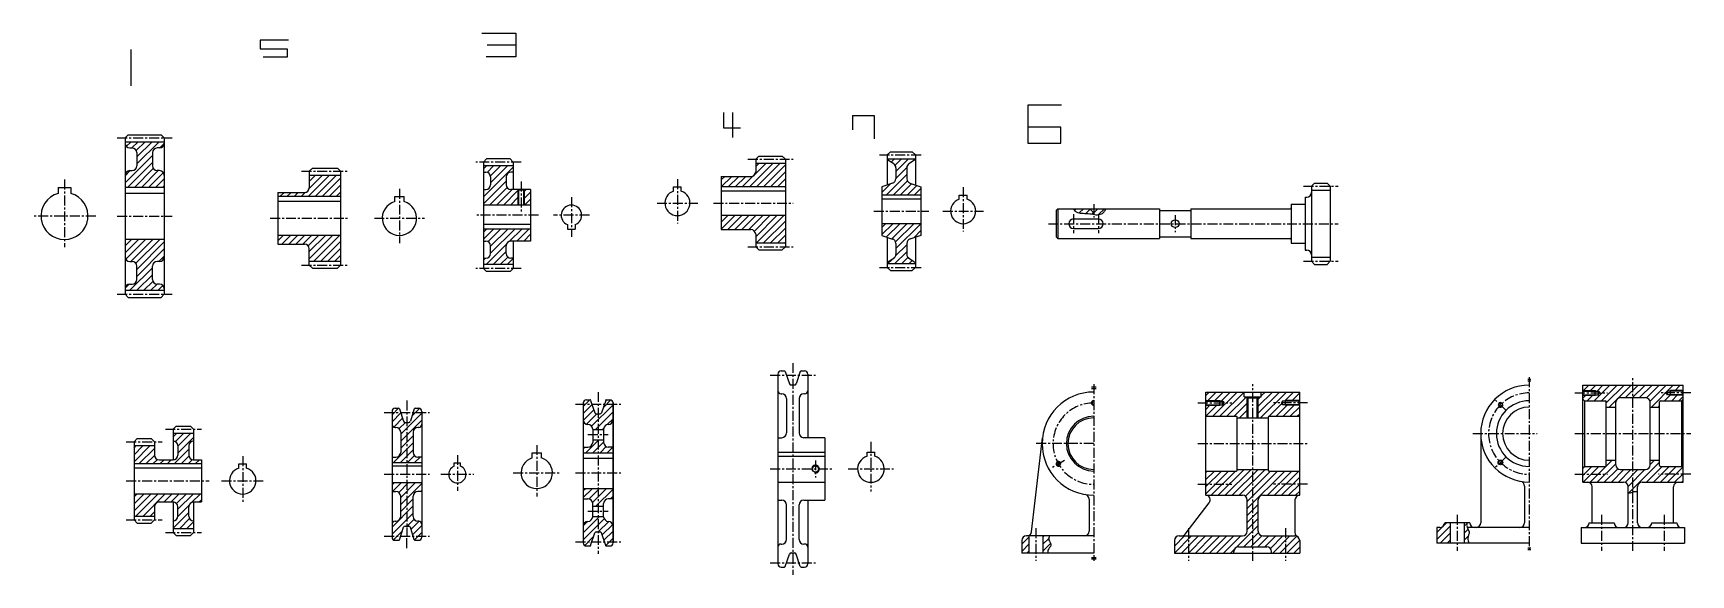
# Model space of a CAD drawing. Header units: millimetres. Extents: x 3 to 1062, y 143 to 490.
import ezdxf

# ---------------------------------------------------------------- set-up
doc = ezdxf.new("R2010")
doc.units = ezdxf.units.MM
doc.header["$LTSCALE"] = 0.2
doc.linetypes.add('CENTER', pattern=[50.8, 31.75, -6.35, 6.35, -6.35])
for name, color, linetype in [('가는실선', 1, 'Continuous'), ('외형선', 3, 'Continuous'), ('중심선', 1, 'CENTER')]:
    doc.layers.add(name, color=color, linetype=linetype)

msp = doc.modelspace()

# ---------------------------------------------------------------- hatches: boundary and pattern name
at = {"layer": '가는실선'}
h = msp.add_hatch(dxfattribs=at)
h.set_pattern_fill('ANSI31', color=256)
h.paths.add_polyline_path([(86.8, 398.8, 0.414214), (83.8, 401.8), (82.3, 401.8, -0.414214), (79.3, 404.8), (79.3, 413.3, -0.414214), (82.3, 416.3), (83.8, 416.3, 0.414214), (86.8, 419.3), (86.8, 420.3), (61.8, 420.3), (61.8, 419.3, 0.414214), (64.8, 416.3), (66.3, 416.3, -0.414214), (69.3, 413.3), (69.3, 404.8, -0.414214), (66.3, 401.8), (64.8, 401.8, 0.414214), (61.8, 398.8), (61.8, 391.1), (86.8, 391.1)])
h.paths.add_polyline_path([(86.8, 357.8), (61.8, 357.8), (61.8, 346.8, 0.414214), (64.8, 343.8), (66.3, 343.8, -0.414214), (69.3, 340.8), (69.3, 332.3, -0.414214), (66.3, 329.3), (64.8, 329.3, 0.414214), (61.8, 326.3), (61.8, 325.3), (86.8, 325.3), (86.8, 326.3, 0.414214), (83.8, 329.3), (82.3, 329.3, -0.414214), (79.3, 332.3), (79.3, 340.8, -0.414214), (82.3, 343.8), (83.8, 343.8, 0.414214), (86.8, 346.8)])
h = msp.add_hatch(dxfattribs=at)
h.set_pattern_fill('ANSI31', color=256)
h.paths.add_polyline_path([(312.7, 379.8), (312.7, 389.8), (308.2, 389.8, -0.414214), (305.2, 392.8), (305.2, 397.8, -0.414214), (308.2, 400.8), (309.7, 400.8), (309.7, 404.8), (290.7, 404.8), (290.7, 400.8), (292.2, 400.8, -0.414214), (295.2, 397.8), (295.2, 392.8, -0.414214), (292.2, 389.8), (290.7, 389.8), (290.7, 379.8)])
h.paths.add_polyline_path([(316.7, 379.8), (320.7, 379.8), (320.7, 389.8), (316.7, 389.8)])
h.paths.add_polyline_path([(320.7, 356.8), (320.7, 364.5), (290.7, 364.5), (290.7, 356.8), (292.2, 356.8, -0.414214), (295.2, 353.8), (295.2, 348.8, -0.414214), (292.2, 345.8), (290.7, 345.8), (290.7, 341.8), (309.7, 341.8), (309.7, 345.8), (308.2, 345.8, -0.414214), (305.2, 348.8), (305.2, 353.8, -0.414214), (308.2, 356.8)])
h = msp.add_hatch(dxfattribs=at)
h.set_pattern_fill('ANSI31', color=256)
h.set_pattern_definition([(45, (33.1414, 0), (-2.245064, 2.245064), [])])
h.paths.add_polyline_path([(483.5, 406.6), (464.5, 406.6), (464.5, 401.1, -0.414214), (461.5, 398.1), (442.5, 398.1), (442.5, 391.4), (483.5, 391.4)])
h.paths.add_polyline_path([(483.5, 373.1), (442.5, 373.1), (442.5, 364.1), (461.5, 364.1, -0.414214), (464.5, 361.1), (464.5, 355.6), (483.5, 355.6)])
h = msp.add_hatch(dxfattribs=at)
h.set_pattern_fill('ANSI31', color=256)
h.paths.add_polyline_path([(570, 367.9), (545, 367.9), (545, 360.4), (551.9, 358.1, -0.322823), (554, 355.3), (554, 348.2, -0.250692), (552.7, 345.7), (548.9, 343.2, 0.241408), (548.5, 342.4), (566.5, 342.4, 0.241408), (566, 343.2), (562.3, 345.7, -0.250692), (561, 348.2), (561, 355.3, -0.322823), (563, 358.1), (570, 360.4)])
h.paths.add_polyline_path([(570, 391.4), (563, 393.7, -0.322823), (561, 396.6), (561, 403.7, -0.250692), (562.3, 406.1), (566, 408.6, 0.241408), (566.5, 409.4), (548.5, 409.4, 0.241408), (548.9, 408.6), (552.7, 406.1, -0.250692), (554, 403.7), (554, 396.6, -0.322823), (551.9, 393.7), (545, 391.4), (545, 386.2), (570, 386.2)])
h = msp.add_hatch(dxfattribs=at)
h.set_pattern_fill('ANSI31', color=256)
h.paths.add_polyline_path([(199.4, 398.9), (179.4, 398.9), (179.4, 390.9, -0.414214), (176.4, 387.9), (159.4, 387.9), (159.4, 385.2), (199.4, 385.2)])
h.paths.add_polyline_path([(199.4, 360.4), (159.4, 360.4), (159.4, 354.9), (176.4, 354.9, -0.414214), (179.4, 351.9), (179.4, 343.9), (199.4, 343.9)])
h = msp.add_hatch(dxfattribs=at)
h.set_pattern_fill('ANSI31', color=256)
edge = h.paths.add_edge_path()
edge.add_line((677.9, 377.4), (667.3, 377.4))
edge.add_spline(control_points=[(667.3, 377.4), (667.8, 376.7), (670.2, 374.1), (675.4, 374.9), (679.2, 374), (680.4, 373.8)], knot_values=[2.153387, 2.153387, 2.153387, 2.153387, 4.889938, 12.63222, 16.120252, 16.120252, 16.120252, 16.120252], degree=3, periodic=0)
edge.add_line((680.4, 373.8), (680.4, 374.9))
edge.add_line((680.4, 374.9), (677.9, 377.4))
edge = h.paths.add_edge_path()
edge.add_spline(control_points=[(683.4, 373.7), (683.8, 373.7), (685.1, 374), (687.1, 375.1), (687.8, 376.7), (688, 377.4)], knot_values=[19.174398, 19.174398, 19.174398, 19.174398, 20.455579, 23.238991, 25.576797, 25.576797, 25.576797, 25.576797], degree=3, periodic=0)
edge.add_line((688, 377.4), (682.9, 377.4))
edge.add_line((682.9, 377.4), (680.4, 374.9))
edge.add_line((680.4, 374.9), (680.4, 373.8))
edge.add_spline(control_points=[(680.4, 373.8), (681.4, 373.7), (682.4, 373.6), (683.4, 373.7)], knot_values=[16.120252, 16.120252, 16.120252, 16.120252, 19.174398, 19.174398, 19.174398, 19.174398], degree=3, periodic=0)
h = msp.add_hatch(dxfattribs=at)
h.set_pattern_fill('ANSI31', color=256)
h.paths.add_polyline_path([(1024.7, 264.7), (992.7, 264.7), (992.7, 261.2), (1000.7, 261.2), (1001.2, 260.9), (1002.7, 260.9), (1003.4, 259.7), (1002.7, 258.5), (1001.2, 258.5), (1000.7, 258.2), (992.7, 258.2), (992.7, 255.7), (993.7, 254.7), (1007.1, 254.7, -0.414214), (1007.7, 254.1), (1007.7, 250.7), (1013.7, 250.7), (1013.7, 253.7, -0.414214), (1016.7, 256.7), (1024.7, 256.7)])
h.paths.add_polyline_path([(1056.7, 264.7), (1024.7, 264.7), (1024.7, 256.7), (1032.7, 256.7, -0.414214), (1035.7, 253.7), (1035.7, 250.7), (1041.7, 250.7), (1041.7, 254.1, -0.414214), (1042.3, 254.7), (1055.7, 254.7), (1056.7, 255.7), (1056.7, 258.2), (1048.7, 258.2), (1048.2, 258.5), (1046.7, 258.5), (1046, 259.7), (1046.7, 260.9), (1048.2, 260.9), (1048.7, 261.2), (1056.7, 261.2)])
edge = h.paths.add_edge_path()
edge.add_line((1024.7, 210.7), (1016.7, 210.7))
edge.add_arc((1016.7, 213.7), 3, 180, 270, ccw=False)
edge.add_line((1013.7, 213.7), (1013.7, 216.7))
edge.add_line((1013.7, 216.7), (1007.7, 216.7))
edge.add_line((1007.7, 216.7), (1007.7, 213.3))
edge.add_arc((1007.1, 213.3), 0.6, -90, 0, ccw=False)
edge.add_line((1007.1, 212.7), (993.7, 212.7))
edge.add_line((993.7, 212.7), (992.7, 211.7))
edge.add_line((992.7, 211.7), (992.7, 202.7))
edge.add_line((992.7, 202.7), (1018.7, 202.7))
edge.add_arc((1018.7, 199.7), 3, 0, 90, ccw=False)
edge.add_line((1021.7, 199.7), (1021.7, 195.9))
edge.add_spline(control_points=[(1021.7, 195.9), (1022.2, 195.8), (1023.2, 195.7), (1024.2, 196.2), (1024.7, 196.4)], knot_values=[3.177514, 3.177514, 3.177514, 3.177514, 4.728323, 6.327161, 6.327161, 6.327161, 6.327161], degree=3, periodic=0)
edge.add_line((1024.7, 196.4), (1024.7, 210.7))
edge = h.paths.add_edge_path()
edge.add_line((1056.7, 211.7), (1055.7, 212.7))
edge.add_line((1055.7, 212.7), (1042.3, 212.7))
edge.add_arc((1042.3, 213.3), 0.6, 180, 270, ccw=False)
edge.add_line((1041.7, 213.3), (1041.7, 216.7))
edge.add_line((1041.7, 216.7), (1035.7, 216.7))
edge.add_line((1035.7, 216.7), (1035.7, 213.7))
edge.add_arc((1032.7, 213.7), 3, -90, 0, ccw=False)
edge.add_line((1032.7, 210.7), (1024.7, 210.7))
edge.add_line((1024.7, 210.7), (1024.7, 196.4))
edge.add_spline(control_points=[(1024.7, 196.4), (1025.1, 196.6), (1026.1, 196.9), (1027.1, 196.8), (1027.7, 196.6)], knot_values=[6.327161, 6.327161, 6.327161, 6.327161, 7.749952, 9.450489, 9.450489, 9.450489, 9.450489], degree=3, periodic=0)
edge.add_line((1027.7, 196.6), (1027.7, 199.7))
edge.add_arc((1030.7, 199.7), 3, 90, 180, ccw=False)
edge.add_line((1030.7, 202.7), (1056.7, 202.7))
edge.add_line((1056.7, 202.7), (1056.7, 211.7))
h.paths.add_polyline_path([(1000.7, 261.2), (992.7, 261.2), (993, 260.9), (1000.7, 260.9)], flags=17)
h.paths.add_polyline_path([(1000.7, 261.2), (1000.7, 260.9), (1001.2, 260.9)], flags=17)
h.paths.add_polyline_path([(1000.7, 258.5), (993, 258.5), (992.7, 258.2), (1000.7, 258.2)], flags=17)
h.paths.add_polyline_path([(1001.2, 258.5), (1000.7, 258.5), (1000.7, 258.2)], flags=17)
h.paths.add_polyline_path([(1048.7, 261.2), (1048.2, 260.9), (1048.7, 260.9)], flags=17)
h.paths.add_polyline_path([(1056.7, 261.2), (1048.7, 261.2), (1048.7, 260.9), (1056.4, 260.9)], flags=17)
h.paths.add_polyline_path([(1056.4, 258.5), (1048.7, 258.5), (1048.7, 258.2), (1056.7, 258.2)], flags=17)
h.paths.add_polyline_path([(1048.7, 258.5), (1048.2, 258.5), (1048.7, 258.2)], flags=17)
h = msp.add_hatch(dxfattribs=at)
h.set_pattern_fill('ANSI31', color=256)
h.paths.add_polyline_path([(363.9, 246.3), (362.7, 246.3, -0.32492), (361.7, 246.9), (359.9, 252.6), (354.4, 252.6), (354.4, 242.6, 0.414214), (357.4, 239.6, -0.414214), (360.4, 236.6), (360.4, 236.4), (363.9, 236.4)])
h.paths.add_polyline_path([(373.4, 242.6), (373.4, 252.6), (367.9, 252.6), (366.1, 246.9, -0.32492), (365.1, 246.3), (363.9, 246.3), (363.9, 236.4), (367.4, 236.4), (367.4, 236.6, -0.414214), (370.4, 239.6, 0.414214)])
h.paths.add_polyline_path([(359.1, 254.9, 0.32492), (358.7, 255.3), (356.4, 255.3, 0.414214), (354.4, 253.3), (354.4, 252.6), (359.9, 252.6)])
h.paths.add_polyline_path([(371.4, 255.3), (369.1, 255.3, 0.32492), (368.7, 254.9), (367.9, 252.6), (373.4, 252.6), (373.4, 253.3, 0.414214)])
h.paths.add_polyline_path([(373.4, 225.1), (370.4, 225.1, -0.414214), (367.4, 228.1), (367.4, 229.7), (363.9, 229.7), (363.9, 221.4), (373.4, 221.4)])
h.paths.add_polyline_path([(363.9, 229.7), (360.4, 229.7), (360.4, 228.1, -0.414214), (357.4, 225.1), (354.4, 225.1), (354.4, 221.4), (363.9, 221.4)])
h.paths.add_polyline_path([(363.9, 198.6), (354.4, 198.6), (354.4, 192.1), (357.4, 192.1, -0.414214), (360.4, 189.1), (360.4, 187.4), (363.9, 187.4)])
h.paths.add_polyline_path([(373.4, 198.6), (363.9, 198.6), (363.9, 187.4), (367.4, 187.4), (367.4, 189.1, -0.414214), (370.4, 192.1), (373.4, 192.1)])
h.paths.add_polyline_path([(373.4, 174.6, 0.414214), (370.4, 177.6, -0.414214), (367.4, 180.6), (367.4, 180.7), (363.9, 180.7), (363.9, 170.9), (365.1, 170.9, -0.32492), (366.1, 170.2), (367.9, 164.6), (373.4, 164.6)])
h.paths.add_polyline_path([(363.9, 180.7), (360.4, 180.7), (360.4, 180.6, -0.414214), (357.4, 177.6, 0.414214), (354.4, 174.6), (354.4, 164.6), (359.9, 164.6), (361.7, 170.2, -0.32492), (362.7, 170.9), (363.9, 170.9)])
h.paths.add_polyline_path([(359.9, 164.6), (354.4, 164.6), (354.4, 163.9, 0.414214), (356.4, 161.9), (358.7, 161.9, 0.32492), (359.1, 162.2)])
h.paths.add_polyline_path([(373.4, 163.9), (373.4, 164.6), (367.9, 164.6), (368.7, 162.2, 0.32492), (369.1, 161.9), (371.4, 161.9, 0.414214)])
h = msp.add_hatch(dxfattribs=at)
h.set_pattern_fill('ANSI31', color=256)
h.set_pattern_definition([(45, (112.0687, 0), (-2.245064, 2.245064), [])])
h.paths.add_polyline_path([(778.4, 257.3), (776.4, 257.3), (776.4, 260.3), (751.9, 260.3), (751.9, 254.8), (760.9, 254.8), (761.4, 254.5), (762.9, 254.5), (763.6, 253.3), (762.9, 252.1), (761.4, 252.1), (760.9, 251.8), (751.9, 251.8), (751.9, 244.8), (771.6, 244.8, -0.414214), (771.9, 244.5), (771.9, 243.8), (778.4, 243.8)])
h.paths.add_polyline_path([(811.9, 260.3), (787.4, 260.3), (787.4, 257.3), (785.4, 257.3), (785.4, 243.8), (791.9, 243.8), (791.9, 244.5, -0.414214), (792.2, 244.8), (811.9, 244.8), (811.9, 251.8), (802.9, 251.8), (802.4, 252.1), (800.9, 252.1), (800.2, 253.3), (800.9, 254.5), (802.4, 254.5), (802.9, 254.8), (811.9, 254.8)])
h.paths.add_polyline_path([(781.9, 210.8), (771.9, 210.8), (771.9, 210.1, -0.414214), (771.6, 209.8), (751.9, 209.8), (751.9, 194.3), (775.4, 194.3, -0.414214), (778.4, 191.3), (778.4, 171.3, -0.414214), (775.4, 168.3), (740.9, 168.3), (740.9, 157.3), (769.9, 157.3), (769.9, 158.3, -0.414214), (772.9, 161.3), (781.9, 161.3)])
h.paths.add_polyline_path([(811.9, 209.8), (792.2, 209.8, -0.414214), (791.9, 210.1), (791.9, 210.8), (781.9, 210.8), (781.9, 161.3), (790.9, 161.3, -0.414214), (793.9, 158.3), (793.9, 157.3), (802.9, 157.3), (802.9, 168.3), (788.4, 168.3, -0.414214), (785.4, 171.3), (785.4, 191.3, -0.414214), (788.4, 194.3), (811.9, 194.3)])
h.paths.add_polyline_path([(740.9, 168.3), (734.9, 168.3, 0.414214), (731.9, 165.3), (731.9, 157.3), (740.9, 157.3)])
h.paths.add_polyline_path([(811.9, 165.3, 0.414214), (808.9, 168.3), (802.9, 168.3), (802.9, 157.3), (811.9, 157.3)])
h.paths.add_polyline_path([(760.9, 254.8), (751.9, 254.8), (752.2, 254.5), (760.9, 254.5)], flags=17)
h.paths.add_polyline_path([(760.9, 254.8), (760.9, 254.5), (761.4, 254.5)], flags=17)
h.paths.add_polyline_path([(760.9, 252.1), (752.2, 252.1), (751.9, 251.8), (760.9, 251.8)], flags=17)
h.paths.add_polyline_path([(761.4, 252.1), (760.9, 252.1), (760.9, 251.8)], flags=17)
h.paths.add_polyline_path([(802.9, 254.8), (802.4, 254.5), (802.9, 254.5)], flags=17)
h.paths.add_polyline_path([(811.9, 254.8), (802.9, 254.8), (802.9, 254.5), (811.6, 254.5)], flags=17)
h.paths.add_polyline_path([(811.6, 252.1), (802.9, 252.1), (802.9, 251.8), (811.9, 251.8)], flags=17)
h.paths.add_polyline_path([(802.9, 252.1), (802.4, 252.1), (802.9, 251.8)], flags=17)
h = msp.add_hatch(dxfattribs=at)
h.set_pattern_fill('ANSI31', color=256)
h.paths.add_polyline_path([(245.8, 234.7, -0.414214), (248.8, 237.7), (249.3, 237.7, 0.414214), (251.3, 239.7), (251.3, 247.2), (245.8, 247.2), (244, 241.6, -0.32492), (243, 240.9), (240.6, 240.9, -0.32492), (239.6, 241.6), (237.8, 247.2), (232.3, 247.2), (232.3, 239.7, 0.414214), (234.3, 237.7), (234.8, 237.7, -0.414214), (237.8, 234.7), (237.8, 221.7, -0.414214), (234.8, 218.7), (232.3, 218.7), (232.3, 215), (251.3, 215), (251.3, 218.7), (248.8, 218.7, -0.414214), (245.8, 221.7)])
h.paths.add_polyline_path([(237, 249.5, 0.32492), (236.5, 249.9), (234.3, 249.9, 0.414214), (232.3, 247.9), (232.3, 247.2), (237.8, 247.2)])
h.paths.add_polyline_path([(249.3, 249.9), (247, 249.9, 0.32492), (246.5, 249.5), (245.8, 247.2), (251.3, 247.2), (251.3, 247.9, 0.414214)])
h.paths.add_polyline_path([(248.8, 196.7), (251.3, 196.7), (251.3, 202.2), (232.3, 202.2), (232.3, 196.7), (234.8, 196.7, -0.414214), (237.8, 193.7), (237.8, 180.7, -0.414214), (234.8, 177.7), (234.3, 177.7, 0.414214), (232.3, 175.7), (232.3, 168.2), (237.8, 168.2), (239.6, 173.8, -0.32492), (240.6, 174.5), (243, 174.5, -0.32492), (244, 173.8), (245.8, 168.2), (251.3, 168.2), (251.3, 175.7, 0.414214), (249.3, 177.7), (248.8, 177.7, -0.414214), (245.8, 180.7), (245.8, 193.7, -0.414214)])
h.paths.add_polyline_path([(237.8, 168.2), (232.3, 168.2), (232.3, 167.5, 0.414214), (234.3, 165.5), (236.5, 165.5, 0.32492), (237, 165.8)])
h.paths.add_polyline_path([(251.3, 167.5), (251.3, 168.2), (245.8, 168.2), (246.5, 165.8, 0.32492), (247, 165.5), (249.3, 165.5, 0.414214)])
h = msp.add_hatch(dxfattribs=at)
h.set_pattern_fill('ANSI31', color=256)
h.paths.add_polyline_path([(80.5, 220), (80.5, 226), (67.5, 226), (67.5, 214.3), (110.5, 214.3), (110.5, 217), (105.5, 217, -0.414214), (102.5, 220), (102.5, 226, -0.414214), (105.5, 229), (105.5, 234), (92.5, 234), (92.5, 229, -0.414214), (95.5, 226), (95.5, 220, -0.414214), (92.5, 217), (83.5, 217, -0.414214)])
h.paths.add_polyline_path([(83.5, 190), (92.5, 190, -0.414214), (95.5, 187), (95.5, 181, -0.414214), (92.5, 178), (92.5, 173), (105.5, 173), (105.5, 178, -0.414214), (102.5, 181), (102.5, 187, -0.414214), (105.5, 190), (110.5, 190), (110.5, 195), (67.5, 195), (67.5, 181), (80.5, 181), (80.5, 187, -0.414214)])
h = msp.add_hatch(dxfattribs=at)
h.set_pattern_fill('ANSI31', color=256)
h.set_pattern_definition([(45, (24.012, 0), (-2.245064, 2.245064), [])])
h.paths.add_polyline_path([(908, 176.7), (904.5, 176.7, -0.414214), (901.5, 173.7), (899.5, 173.7), (899.5, 163.7), (908, 163.7)])
edge = h.paths.add_edge_path()
edge.add_spline(control_points=[(920, 163.7), (919.5, 164.7), (918.7, 167.1), (921.1, 171), (918.2, 174.2), (918.6, 176), (918.9, 176.7)], knot_values=[2.578703, 2.578703, 2.578703, 2.578703, 5.866052, 10.072709, 14.239075, 16.235838, 16.235838, 16.235838, 16.235838], degree=3, periodic=0)
edge.add_line((918.9, 176.7), (917, 176.7))
edge.add_line((917, 176.7), (917, 163.7))
edge.add_line((917, 163.7), (920, 163.7))
h = msp.add_hatch(dxfattribs=at)
h.set_pattern_fill('ANSI31', color=256)
h.paths.add_polyline_path([(638.9, 168.3), (637.4, 168.3, 0.414214), (634.4, 165.3), (634.4, 157.3), (638.9, 157.3)])
edge = h.paths.add_edge_path()
edge.add_spline(control_points=[(651.2, 157.3), (651, 157.9), (650.8, 159.7), (654.3, 162.3), (651.2, 165.5), (651.7, 167.4), (652.2, 168.3)], knot_values=[3.750091, 3.750091, 3.750091, 3.750091, 5.795443, 9.577134, 13.101944, 16.011158, 16.011158, 16.011158, 16.011158], degree=3, periodic=0)
edge.add_line((652.2, 168.3), (647.9, 168.3))
edge.add_line((647.9, 168.3), (647.9, 157.3))
edge.add_line((647.9, 157.3), (651.2, 157.3))

# ---------------------------------------------------------------- linework, layer by layer
for p, q in [((312.7, 389.8), (312.7, 379.8)), ((316.7, 389.8), (316.7, 379.8)), ((957.5, 268.4), (959.5, 268.4)), ((957.5, 267.4), (959.5, 267.4)), ((678.9, 263.6), (681.9, 263.6)), ((678.9, 262.6), (681.9, 262.6)), ((751.9, 254.8), (760.9, 254.8)), ((760.9, 254.8), (761.4, 254.5)), ((778.4, 243.8), (778.4, 257.3)), ((785.4, 243.8), (785.4, 257.3)), ((802.9, 254.8), (802.4, 254.5)), ((811.9, 254.8), (802.9, 254.8)), ((992.7, 261.2), (1000.7, 261.2)), ((992.7, 258.2), (1000.7, 258.2)), ((1000.7, 261.2), (1001.2, 260.9)), ((1000.7, 258.2), (1001.2, 258.5)), ((1048.7, 261.2), (1048.2, 260.9)), ((1048.7, 258.2), (1048.2, 258.5)), ((1056.7, 261.2), (1048.7, 261.2)), ((1056.7, 258.2), (1048.7, 258.2)), ((751.9, 251.8), (760.9, 251.8)), ((760.9, 251.8), (761.4, 252.1)), ((802.9, 251.8), (802.4, 252.1)), ((811.9, 251.8), (802.9, 251.8)), ((957.5, 160.7), (959.5, 160.7)), ((957.5, 159.7), (959.5, 159.7)), ((678.9, 154.6), (681.9, 154.6)), ((678.9, 153.6), (681.9, 153.6))]:
    msp.add_line(p, q, dxfattribs=at)
msp.add_circle((940.1, 215.3), 1.5, dxfattribs=at)
for centre, radius, start, end in [((680.4, 253.3), 1.5, 90, 270), ((940.1, 252), 1.5, 210, 121.653), ((502.7, 211.1), 2.5, 255, 165), ((657.9, 214.3), 1.5, 15, 286.653)]:
    msp.add_arc(centre, radius, start, end, dxfattribs=at)
for points, knots in [([(667.3, 377.4), (667.8, 376.7), (670.2, 374.1), (677, 375.1), (683, 372.8), (687.1, 375.1), (687.8, 376.7), (688, 377.4)], [2.153387, 2.153387, 2.153387, 2.153387, 4.889938, 12.63222, 20.455579, 23.238991, 25.576797, 25.576797, 25.576797, 25.576797]), ([(1021.7, 195.9), (1022.2, 195.8), (1023.6, 195.7), (1025.6, 197), (1027.1, 196.8), (1027.7, 196.6)], [3.177514, 3.177514, 3.177514, 3.177514, 4.728323, 7.749952, 9.450489, 9.450489, 9.450489, 9.450489]), ([(918.9, 176.7), (918.6, 176), (918.2, 174.2), (921.1, 171), (918.7, 167.1), (919.5, 164.7), (920, 163.7)], [2.578703, 2.578703, 2.578703, 2.578703, 4.575467, 8.741833, 12.94849, 16.235838, 16.235838, 16.235838, 16.235838]), ([(652.2, 168.3), (651.7, 167.4), (651.2, 165.5), (654.3, 162.3), (650.8, 159.7), (651, 157.9), (651.2, 157.3)], [3.750091, 3.750091, 3.750091, 3.750091, 6.659305, 10.184116, 13.965807, 16.011158, 16.011158, 16.011158, 16.011158])]:
    msp.add_open_spline(points, degree=3, knots=knots, dxfattribs=at)
at = {"layer": '외형선'}
for p, q in [((289.7, 489.7), (311.3, 489.7)), ((311.3, 489.7), (311.3, 474.5)), ((65.4, 479.3), (65.4, 456)), ((166.1, 485.3), (148.1, 485.3)), ((148.1, 485.3), (148.1, 479.6)), ((148.1, 479.6), (165.2, 479.6)), ((165.2, 479.6), (165.2, 474.3)), ((311.3, 482.1), (293, 482.1)), ((165.2, 474.3), (150, 474.3)), ((311.3, 474.5), (292.3, 474.5)), ((444, 438.9), (444, 429.1)), ((449.6, 438.9), (449.6, 423)), ((526.4, 437), (526.4, 427.9)), ((526.4, 437), (540.2, 437)), ((540.2, 437), (540.2, 422.1)), ((659.9, 443.6), (638.4, 443.6)), ((638.4, 443.6), (638.4, 419.4)), ((63.8, 424.8), (61.8, 422.8)), ((63.8, 424.8), (84.8, 424.8)), ((84.8, 424.8), (86.8, 422.8)), ((444, 429.1), (454.7, 429.1)), ((659.3, 429.6), (638.4, 429.6)), ((659.3, 419.4), (659.3, 429.6)), ((61.8, 422.8), (61.8, 322.8)), ((61.8, 420.3), (86.8, 420.3)), ((64.8, 416.3), (66.3, 416.3)), ((69.3, 413.3), (69.3, 404.8)), ((79.3, 413.3), (79.3, 404.8)), ((83.8, 416.3), (82.3, 416.3)), ((86.8, 422.8), (86.8, 322.8)), ((550.5, 413.9), (548.5, 411.9)), ((550.5, 413.9), (564.5, 413.9)), ((564.5, 413.9), (566.5, 411.9)), ((638.4, 419.4), (659.3, 419.4)), ((181.4, 403.4), (179.4, 401.4)), ((181.4, 403.4), (197.4, 403.4)), ((197.4, 403.4), (199.4, 401.4)), ((292.7, 409.3), (290.7, 407.3)), ((290.7, 407.3), (290.7, 339.3)), ((309.7, 404.8), (290.7, 404.8)), ((307.7, 409.3), (292.7, 409.3)), ((307.7, 409.3), (309.7, 407.3)), ((309.7, 407.3), (309.7, 389.8)), ((466.5, 411.1), (464.5, 409.1)), ((464.5, 409.1), (464.5, 401.1)), ((464.5, 406.6), (483.5, 406.6)), ((466.5, 411.1), (481.5, 411.1)), ((481.5, 411.1), (483.5, 409.1)), ((483.5, 409.1), (483.5, 353.1)), ((548.5, 411.9), (548.5, 392.6)), ((548.5, 409.4), (566.5, 409.4)), ((552.7, 406.1), (548.9, 408.6)), ((554, 403.7), (554, 396.6)), ((561, 403.7), (561, 396.6)), ((566, 408.6), (562.3, 406.1)), ((566.5, 411.9), (566.5, 392.6)), ((64.8, 401.8), (66.3, 401.8)), ((83.8, 401.8), (82.3, 401.8)), ((179.4, 401.4), (179.4, 390.9)), ((179.4, 398.9), (199.4, 398.9)), ((199.4, 401.4), (199.4, 341.4)), ((290.7, 400.8), (292.2, 400.8)), ((295.2, 397.8), (295.2, 392.8)), ((305.2, 397.8), (305.2, 392.8)), ((309.7, 400.8), (308.2, 400.8)), ((442.5, 398.1), (442.5, 364.1)), ((442.5, 398.1), (461.5, 398.1)), ((551.9, 393.7), (545, 391.4)), ((563, 393.7), (570, 391.4)), ((821.4, 393.9), (819.4, 391.9)), ((819.4, 391.9), (819.4, 343.9)), ((821.4, 393.9), (829.4, 393.9)), ((829.4, 393.9), (831.4, 391.9)), ((831.4, 391.9), (831.4, 343.9)), ((19.1, 391.1), (19.1, 387.3)), ((19.1, 391.1), (27.1, 391.1)), ((27.1, 391.1), (27.1, 387.3)), ((86.8, 391.1), (61.8, 391.1)), ((86.8, 387.3), (61.8, 387.3)), ((159.4, 387.9), (176.4, 387.9)), ((159.4, 387.9), (159.4, 354.9)), ((199.4, 385.2), (159.4, 385.2)), ((199.4, 382), (159.4, 382)), ((234, 382), (234, 385.2)), ((234, 385.2), (240, 385.2)), ((240, 382), (240, 385.2)), ((290.7, 389.8), (292.2, 389.8)), ((320.7, 389.8), (308.2, 389.8)), ((313.1, 389.4), (312.7, 389.8)), ((316.3, 389.4), (313.1, 389.4)), ((313.1, 389.4), (313.1, 379.8)), ((316.3, 389.4), (316.7, 389.8)), ((316.3, 389.4), (316.3, 379.8)), ((320.7, 389.8), (320.7, 356.8)), ((320.7, 389.8), (320.7, 356.8)), ((412, 388.7), (412, 391.4)), ((412, 391.4), (417, 391.4)), ((417, 388.7), (417, 391.4)), ((483.5, 391.4), (442.5, 391.4)), ((483.5, 388.7), (442.5, 388.7)), ((545, 391.4), (545, 360.4)), ((570, 386.2), (545, 386.2)), ((570, 383.5), (545, 383.5)), ((570, 391.4), (570, 360.4)), ((594.5, 383.5), (594.5, 386.2)), ((594.5, 386.2), (599.5, 386.2)), ((599.5, 383.5), (599.5, 386.2)), ((815.4, 384.9), (816.4, 384.9)), ((815.4, 384.9), (815.4, 350.9)), ((819.4, 389.4), (831.4, 389.4)), ((320.7, 379.8), (290.7, 379.8)), ((483.5, 373.1), (442.5, 373.1)), ((657.4, 377.4), (656.4, 376.4)), ((656.4, 376.4), (656.4, 359.4)), ((657.4, 377.4), (722.4, 377.4)), ((657.4, 377.4), (657.4, 358.4)), ((667.4, 370.9), (683.4, 370.9)), ((677.9, 377.4), (680.4, 374.9)), ((682.9, 377.4), (680.4, 374.9)), ((722.4, 377.4), (722.4, 358.4)), ((722.4, 376.4), (742.4, 376.4)), ((742.4, 377.4), (742.4, 358.4)), ((742.4, 377.4), (805.8, 377.4)), ((806.4, 380.4), (815.4, 380.4)), ((806.4, 380.4), (806.4, 355.4)), ((199.4, 360.4), (159.4, 360.4)), ((320.7, 367.3), (290.7, 367.3)), ((320.7, 364.5), (290.7, 364.5)), ((344.3, 367.3), (344.3, 364.5)), ((344.3, 364.5), (349.3, 364.5)), ((349.3, 367.3), (349.3, 364.5)), ((442.5, 364.1), (461.5, 364.1)), ((464.5, 361.1), (464.5, 353.1)), ((570, 367.9), (545, 367.9)), ((545, 360.4), (551.9, 358.1)), ((570, 360.4), (563, 358.1)), ((664.4, 367.9), (664.4, 367.9)), ((667.4, 364.9), (683.4, 364.9)), ((686.4, 367.9), (686.4, 367.9)), ((86.8, 357.8), (61.8, 357.8)), ((159.4, 354.9), (176.4, 354.9)), ((179.4, 341.4), (179.4, 351.9)), ((290.7, 356.8), (292.2, 356.8)), ((295.2, 348.8), (295.2, 353.8)), ((305.2, 348.8), (305.2, 353.8)), ((320.7, 356.8), (308.2, 356.8)), ((309.7, 356.8), (309.7, 339.3)), ((464.5, 355.6), (483.5, 355.6)), ((464.5, 353.1), (466.5, 351.1)), ((466.5, 351.1), (481.5, 351.1)), ((481.5, 351.1), (483.5, 353.1)), ((548.5, 359.3), (548.5, 339.9)), ((554, 355.3), (554, 348.2)), ((561, 355.3), (561, 348.2)), ((566.5, 359.3), (566.5, 339.9)), ((657.4, 358.4), (656.4, 359.4)), ((657.4, 358.4), (722.4, 358.4)), ((722.4, 359.4), (742.4, 359.4)), ((742.4, 358.4), (805.8, 358.4)), ((806.4, 355.4), (815.4, 355.4)), ((815.4, 350.9), (816.4, 350.9)), ((64.8, 343.8), (66.3, 343.8)), ((69.3, 332.3), (69.3, 340.8)), ((79.3, 332.3), (79.3, 340.8)), ((83.8, 343.8), (82.3, 343.8)), ((179.4, 343.9), (199.4, 343.9)), ((181.4, 339.4), (179.4, 341.4)), ((181.4, 339.4), (197.4, 339.4)), ((197.4, 339.4), (199.4, 341.4)), ((290.7, 345.8), (292.2, 345.8)), ((309.7, 341.8), (290.7, 341.8)), ((290.7, 339.3), (292.7, 337.3)), ((307.7, 337.3), (309.7, 339.3)), ((309.7, 345.8), (308.2, 345.8)), ((548.5, 342.4), (566.5, 342.4)), ((550.5, 337.9), (548.5, 339.9)), ((552.7, 345.7), (548.9, 343.2)), ((566, 343.2), (562.3, 345.7)), ((564.5, 337.9), (566.5, 339.9)), ((819.4, 346.4), (831.4, 346.4)), ((821.4, 341.9), (819.4, 343.9)), ((821.4, 341.9), (829.4, 341.9)), ((831.4, 343.9), (829.4, 341.9)), ((64.8, 329.3), (66.3, 329.3)), ((83.8, 329.3), (82.3, 329.3)), ((307.7, 337.3), (292.7, 337.3)), ((550.5, 337.9), (564.5, 337.9)), ((61.8, 325.3), (86.8, 325.3)), ((63.8, 320.8), (61.8, 322.8)), ((63.8, 320.8), (84.8, 320.8)), ((84.8, 320.8), (86.8, 322.8)), ((478.7, 271.8), (478.7, 150.4)), ((480.7, 273.8), (482.9, 273.8)), ((483.4, 273.5), (486.2, 265.5)), ((487.1, 264.8), (489.3, 264.8)), ((493, 273.5), (490.3, 265.5)), ((493.5, 273.8), (495.7, 273.8)), ((497.7, 271.8), (497.7, 231.1)), ((992.7, 264.7), (1056.7, 264.7)), ((992.7, 202.7), (992.7, 264.7)), ((1056.7, 202.7), (1056.7, 264.7)), ((356.4, 255.3), (358.7, 255.3)), ((359.1, 254.9), (361.7, 246.9)), ((368.7, 254.9), (366.1, 246.9)), ((369.1, 255.3), (371.4, 255.3)), ((480.7, 259.1), (481.2, 259.1)), ((484.2, 256.1), (484.2, 234.1)), ((492.2, 256.1), (492.2, 234.1)), ((495.7, 259.1), (495.2, 259.1)), ((751.9, 260.3), (811.9, 260.3)), ((751.9, 194.3), (751.9, 260.3)), ((751.9, 254.8), (752.2, 254.5)), ((752.2, 254.5), (762.9, 254.5)), ((752.2, 252.1), (752.2, 254.5)), ((760.9, 251.8), (760.9, 254.8)), ((762.9, 252.1), (762.9, 254.5)), ((762.9, 254.5), (763.6, 253.3)), ((776.4, 257.3), (776.4, 260.3)), ((776.4, 257.3), (787.4, 257.3)), ((779.1, 256.6), (778.4, 257.3)), ((779.1, 243.8), (779.1, 256.6)), ((779.1, 256.6), (784.7, 256.6)), ((785.4, 257.3), (784.7, 256.6)), ((784.7, 243.8), (784.7, 256.6)), ((787.4, 257.3), (787.4, 260.3)), ((800.9, 254.5), (800.2, 253.3)), ((811.6, 254.5), (800.9, 254.5)), ((800.9, 252.1), (800.9, 254.5)), ((802.9, 251.8), (802.9, 254.8)), ((811.9, 254.8), (811.6, 254.5)), ((811.6, 252.1), (811.6, 254.5)), ((811.9, 194.3), (811.9, 260.3)), ((993, 260.9), (992.7, 261.2)), ((993, 258.5), (992.7, 258.2)), ((993.7, 254.7), (992.7, 255.7)), ((993, 260.9), (1002.7, 260.9)), ((993, 258.5), (993, 260.9)), ((993, 258.5), (1002.7, 258.5)), ((993.7, 254.7), (1007.1, 254.7)), ((993.7, 254.7), (993.7, 212.7)), ((1000.7, 258.2), (1000.7, 261.2)), ((1002.7, 258.5), (1002.7, 260.9)), ((1002.7, 260.9), (1003.4, 259.7)), ((1002.7, 258.5), (1003.4, 259.7)), ((1016.7, 256.7), (1032.7, 256.7)), ((1042.3, 254.7), (1055.7, 254.7)), ((1046.7, 260.9), (1046, 259.7)), ((1046.7, 258.5), (1046, 259.7)), ((1056.4, 260.9), (1046.7, 260.9)), ((1046.7, 258.5), (1046.7, 260.9)), ((1056.4, 258.5), (1046.7, 258.5)), ((1048.7, 258.2), (1048.7, 261.2)), ((1055.7, 254.7), (1056.7, 255.7)), ((1055.7, 254.7), (1055.7, 212.7)), ((1056.4, 260.9), (1056.7, 261.2)), ((1056.4, 258.5), (1056.4, 260.9)), ((1056.4, 258.5), (1056.7, 258.2)), ((232.3, 247.9), (232.3, 167.5)), ((234.3, 249.9), (236.5, 249.9)), ((237, 249.5), (239.6, 241.6)), ((246.5, 249.5), (244, 241.6)), ((247, 249.9), (249.3, 249.9)), ((251.3, 247.9), (251.3, 167.5)), ((354.4, 253.3), (354.4, 163.9)), ((362.7, 246.3), (365.1, 246.3)), ((373.4, 253.3), (373.4, 163.9)), ((373.4, 163.9), (373.4, 253.3)), ((752.2, 252.1), (751.9, 251.8)), ((751.9, 244.8), (771.6, 244.8)), ((752.2, 252.1), (762.9, 252.1)), ((762.9, 252.1), (763.6, 253.3)), ((771.9, 210.1), (771.9, 244.5)), ((771.9, 243.8), (791.9, 243.8)), ((791.9, 210.1), (791.9, 244.5)), ((792.2, 244.8), (811.9, 244.8)), ((800.9, 252.1), (800.2, 253.3)), ((811.6, 252.1), (800.9, 252.1)), ((811.6, 252.1), (811.9, 251.8)), ((1007.7, 213.3), (1007.7, 254.1)), ((1007.7, 250.7), (1013.7, 250.7)), ((1013.7, 213.7), (1013.7, 253.7)), ((1035.7, 213.7), (1035.7, 253.7)), ((1035.7, 250.7), (1041.7, 250.7)), ((1041.7, 213.3), (1041.7, 254.1)), ((92.5, 236.5), (94.5, 238.5)), ((92.5, 236.5), (92.5, 217)), ((92.5, 234), (105.5, 234)), ((94.5, 238.5), (103.5, 238.5)), ((103.5, 238.5), (105.5, 236.5)), ((105.5, 236.5), (105.5, 217)), ((234.3, 237.7), (234.8, 237.7)), ((237.8, 234.7), (237.8, 221.7)), ((240.6, 240.9), (243, 240.9)), ((245.8, 234.7), (245.8, 221.7)), ((249.3, 237.7), (248.8, 237.7)), ((360.4, 236.6), (360.4, 228.1)), ((360.4, 236.4), (367.4, 236.4)), ((367.4, 236.6), (367.4, 228.1)), ((927.5, 233.7), (927.5, 176.7)), ((69.5, 230.5), (67.5, 228.5)), ((67.5, 228.5), (67.5, 178.5)), ((67.5, 226), (80.5, 226)), ((69.5, 230.5), (78.5, 230.5)), ((78.5, 230.5), (80.5, 228.5)), ((80.5, 228.5), (80.5, 220)), ((92.5, 229), (92.5, 229)), ((95.5, 226), (95.5, 220)), ((102.5, 226), (102.5, 220)), ((354.4, 225.1), (357.4, 225.1)), ((360.4, 229.7), (367.4, 229.7)), ((373.4, 225.1), (370.4, 225.1)), ((478.7, 231.1), (481.2, 231.1)), ((508.7, 231.1), (495.2, 231.1)), ((508.7, 231.1), (508.7, 191.1)), ((640.7, 170.9), (647.6, 231)), ((110.5, 214.3), (67.5, 214.3)), ((83.5, 217), (92.5, 217)), ((92.5, 217), (92.5, 217)), ((105.5, 217), (110.5, 217)), ((110.5, 217), (110.5, 190)), ((134.4, 211.7), (134.4, 214.3)), ((134.4, 214.3), (139.4, 214.3)), ((139.4, 211.7), (139.4, 214.3)), ((232.3, 218.7), (234.8, 218.7)), ((251.3, 215), (232.3, 215)), ((251.3, 212.8), (232.3, 212.8)), ((251.3, 218.7), (248.8, 218.7)), ((272, 212.8), (272, 215)), ((272, 215), (276, 215)), ((276, 212.8), (276, 215)), ((321.7, 218.1), (321.7, 221.4)), ((321.7, 221.4), (327.7, 221.4)), ((327.7, 218.1), (327.7, 221.4)), ((354.4, 221.4), (373.4, 221.4)), ((354.4, 218.1), (373.4, 218.1)), ((478.7, 221.9), (508.7, 221.9)), ((478.7, 219.2), (508.7, 219.2)), ((535.6, 219.2), (535.6, 221.9)), ((535.6, 221.9), (540.6, 221.9)), ((540.6, 219.2), (540.6, 221.9)), ((993.7, 212.7), (992.7, 211.7)), ((993.7, 212.7), (1007.1, 212.7)), ((1007.7, 216.7), (1013.7, 216.7)), ((1035.7, 216.7), (1041.7, 216.7)), ((1042.3, 212.7), (1055.7, 212.7)), ((1055.7, 212.7), (1056.7, 211.7)), ((110.5, 211.7), (67.5, 211.7)), ((251.3, 202.2), (232.3, 202.2)), ((478.7, 202.6), (508.7, 202.6)), ((751.9, 209.8), (771.6, 209.8)), ((771.9, 210.8), (791.9, 210.8)), ((792.2, 209.8), (811.9, 209.8)), ((992.7, 202.7), (1018.7, 202.7)), ((1016.7, 210.7), (1032.7, 210.7)), ((1030.7, 202.7), (1056.7, 202.7)), ((110.5, 195), (67.5, 195)), ((232.3, 196.7), (234.8, 196.7)), ((237.8, 180.7), (237.8, 193.7)), ((245.8, 180.7), (245.8, 193.7)), ((251.3, 196.7), (248.8, 196.7)), ((354.4, 198.6), (373.4, 198.6)), ((354.4, 192.1), (357.4, 192.1)), ((373.4, 192.1), (370.4, 192.1)), ((478.7, 191.1), (481.2, 191.1)), ((495.2, 191.1), (508.7, 191.1)), ((497.7, 191.1), (497.7, 150.4)), ((677.4, 191.8), (677.4, 171.3)), ((751.9, 194.3), (775.4, 194.3)), ((778.4, 171.3), (778.4, 191.3)), ((785.4, 171.3), (785.4, 191.3)), ((788.4, 194.3), (811.9, 194.3)), ((808.9, 191.3), (808.9, 170.5)), ((955.5, 200.2), (955.5, 176.7)), ((998.7, 176.7), (998.7, 199.7)), ((1021.7, 176.7), (1021.7, 199.7)), ((1027.7, 176.7), (1027.7, 199.7)), ((1050.7, 176.7), (1050.7, 199.7)), ((67.5, 181), (80.5, 181)), ((80.5, 187), (80.5, 178.5)), ((83.5, 190), (92.5, 190)), ((92.5, 190), (92.5, 170.5)), ((95.5, 181), (95.5, 187)), ((102.5, 181), (102.5, 187)), ((105.5, 190), (110.5, 190)), ((105.5, 190), (105.5, 170.5)), ((360.4, 180.6), (360.4, 189.1)), ((360.4, 187.4), (367.4, 187.4)), ((360.4, 180.7), (367.4, 180.7)), ((367.4, 180.6), (367.4, 189.1)), ((484.2, 166.1), (484.2, 188.1)), ((492.2, 166.1), (492.2, 188.1)), ((738.8, 169.4), (754.2, 189.4)), ((69.5, 176.5), (67.5, 178.5)), ((69.5, 176.5), (78.5, 176.5)), ((78.5, 176.5), (80.5, 178.5)), ((92.5, 173), (105.5, 173)), ((94.5, 168.5), (92.5, 170.5)), ((105.5, 170.5), (103.5, 168.5)), ((234.3, 177.7), (234.8, 177.7)), ((237, 165.8), (239.6, 173.8)), ((240.6, 174.5), (243, 174.5)), ((246.5, 165.8), (244, 173.8)), ((249.3, 177.7), (248.8, 177.7)), ((359.1, 162.2), (361.7, 170.2)), ((362.7, 170.9), (365.1, 170.9)), ((368.7, 162.2), (366.1, 170.2)), ((899.5, 173.7), (899.5, 163.7)), ((901.5, 173.7), (899.5, 173.7)), ((920.5, 176.7), (904.5, 176.7)), ((908, 176.7), (908, 163.7)), ((917, 176.7), (917, 163.7)), ((958.5, 173.7), (919, 173.7)), ((991.7, 173.7), (1057.7, 173.7)), ((991.7, 173.7), (991.7, 163.7)), ((996.7, 176.7), (1012.7, 176.7)), ((1036.7, 176.7), (1052.7, 176.7)), ((1057.7, 173.7), (1057.7, 163.7)), ((94.5, 168.5), (103.5, 168.5)), ((234.3, 165.5), (236.5, 165.5)), ((247, 165.5), (249.3, 165.5)), ((356.4, 161.9), (358.7, 161.9)), ((369.1, 161.9), (371.4, 161.9)), ((480.7, 163.1), (481.2, 163.1)), ((495.7, 163.1), (495.2, 163.1)), ((634.4, 165.3), (634.4, 157.3)), ((680.4, 168.3), (637.4, 168.3)), ((638.9, 168.3), (638.9, 157.3)), ((647.9, 168.3), (647.9, 157.3)), ((731.9, 165.3), (731.9, 157.3)), ((734.9, 168.3), (775.4, 168.3)), ((772.9, 161.3), (790.9, 161.3)), ((788.4, 168.3), (808.9, 168.3)), ((811.9, 165.3), (811.9, 157.3)), ((958.5, 163.7), (899.5, 163.7)), ((991.7, 163.7), (1057.7, 163.7)), ((480.7, 148.4), (482.9, 148.4)), ((483.4, 148.7), (486.2, 156.7)), ((487.1, 157.4), (489.3, 157.4)), ((493, 148.7), (490.3, 156.7)), ((493.5, 148.4), (495.7, 148.4)), ((680.4, 157.3), (634.4, 157.3)), ((731.9, 157.3), (811.9, 157.3)), ((769.9, 157.3), (769.9, 158.3)), ((793.9, 157.3), (793.9, 158.3))]:
    msp.add_line(p, q, dxfattribs=at)
for centre, radius in [((732.4, 367.9), 2.5), ((940.1, 252), 1.2), ((502.7, 211.1), 2), ((657.9, 214.3), 1.2), ((940.1, 215.3), 1.2)]:
    msp.add_circle(centre, radius, dxfattribs=at)
for centre, radius, start, end in [((64.8, 419.3), 3, 180, 270), ((66.3, 413.3), 3, 0, 90), ((82.3, 413.3), 3, 90, 180), ((83.8, 419.3), 3, 270, 0), ((66.3, 404.8), 3, 270, 0), ((82.3, 404.8), 3, 180, 270), ((549.5, 409.5), 1, 180, 236.2941), ((551, 403.7), 3, 0, 56.2941), ((564, 403.7), 3, 123.7059, 180), ((565.5, 409.5), 1, 303.7059, 360), ((64.8, 398.8), 3, 90, 180), ((83.8, 398.8), 3, 0, 90), ((292.2, 397.8), 3, 360, 90), ((292.2, 392.8), 3, 270, 360), ((308.2, 397.8), 3, 90, 180), ((308.2, 392.8), 3, 180, 270), ((461.5, 401.1), 3, 270, 0), ((551, 396.6), 3, 288.4349, 0), ((564, 396.6), 3, 180, 251.5651), ((23.1, 372.8), 15, 105.466, 74.534), ((176.4, 390.9), 3, 270, 0), ((237, 371.4), 11, 105.8266, 74.1734), ((414.5, 381.1), 8, 108.21, 71.79), ((597, 375.9), 8, 108.21, 71.79), ((816.4, 387.9), 3, 270, 0), ((346.8, 373.3), 6.5, 292.6199, 247.3801), ((667.4, 367.9), 3, 90, 180), ((683.4, 367.9), 3, 0, 90), ((805.8, 378), 0.6, 270, 0), ((461.5, 361.1), 3, 0, 90), ((667.4, 367.9), 3, 180, 270), ((683.4, 367.9), 3, 270, 0), ((176.4, 351.9), 3, 360, 90), ((292.2, 353.8), 3, 360, 90), ((308.2, 353.8), 3, 90, 180), ((551, 355.3), 3, 0, 71.5651), ((564, 355.3), 3, 108.4349, 180), ((805.8, 357.8), 0.6, 0, 90), ((816.4, 347.9), 3, 0, 90), ((64.8, 346.8), 3, 180, 270), ((66.3, 340.8), 3, 0, 90), ((82.3, 340.8), 3, 90, 180), ((83.8, 346.8), 3, 270, 0), ((292.2, 348.8), 3, 270, 360), ((308.2, 348.8), 3, 180, 270), ((549.5, 342.4), 1, 123.7059, 180), ((551, 348.2), 3, 303.7059, 0), ((564, 348.2), 3, 180, 236.2941), ((565.5, 342.4), 1, 0, 56.2941), ((64.8, 326.3), 3, 90, 180), ((66.3, 332.3), 3, 270, 0), ((82.3, 332.3), 3, 180, 270), ((83.8, 326.3), 3, 0, 90), ((480.7, 271.8), 2, 90, 180), ((482.9, 273.3), 0.5, 19, 90), ((487.1, 265.8), 1, 199, 270), ((489.3, 265.8), 1, 270, 341), ((493.5, 273.3), 0.5, 90, 161), ((495.7, 271.8), 2, 0, 90), ((958.5, 233.7), 31, 90, 270), ((356.4, 253.3), 2, 90, 180), ((358.7, 254.8), 0.5, 18, 90), ((369.1, 254.8), 0.5, 90, 162), ((371.4, 253.3), 2, 360, 90), ((480.7, 261.1), 2, 180, 270), ((481.2, 256.1), 3, 0, 90), ((495.2, 256.1), 3, 90, 180), ((495.7, 261.1), 2, 270, 360), ((680.4, 227.3), 33, 90, 270), ((680.4, 253.3), 1.2, 90, 270), ((958.5, 233.7), 21, 90, 270), ((1007.1, 254.1), 0.6, 0, 90), ((1016.7, 253.7), 3, 90, 180), ((1032.7, 253.7), 3, 0, 90), ((1042.3, 254.1), 0.6, 90, 180), ((234.3, 247.9), 2, 90, 180), ((236.5, 249.4), 0.5, 18, 90), ((247, 249.4), 0.5, 90, 162), ((249.3, 247.9), 2, 0, 90), ((362.7, 247.3), 1, 198, 270), ((365.1, 247.3), 1, 270, 342), ((680.4, 227.3), 17.5, 90, 270), ((680.4, 227.3), 16.5, 90, 270), ((771.6, 244.5), 0.3, 0, 90), ((792.2, 244.5), 0.3, 90, 180), ((958.5, 233.7), 17, 90, 270), ((234.3, 239.7), 2, 180, 270), ((234.8, 234.7), 3, 0, 90), ((240.6, 241.9), 1, 198, 270), ((243, 241.9), 1, 270, 342), ((248.8, 234.7), 3, 90, 180), ((249.3, 239.7), 2, 270, 360), ((357.4, 242.6), 3, 180, 270), ((357.4, 236.6), 3, 360, 90), ((370.4, 236.6), 3, 90, 180), ((370.4, 242.6), 3, 270, 0), ((481.2, 234.1), 3, 270, 0), ((495.2, 234.1), 3, 180, 270), ((92.5, 226), 3, 0, 90), ((105.5, 226), 3, 90, 180), ((357.4, 228.1), 3, 270, 360), ((370.4, 228.1), 3, 180, 270), ((83.5, 220), 3, 180, 270), ((92.5, 220), 3, 270, 0), ((105.5, 220), 3, 180, 270), ((234.8, 221.7), 3, 270, 0), ((248.8, 221.7), 3, 180, 270), ((274, 207.7), 5.5, 111.3237, 68.6763), ((324.7, 208.6), 10, 107.4576, 72.5424), ((538.1, 211.1), 8.5, 107.1046, 72.8954), ((1007.1, 213.3), 0.6, 270, 0), ((1016.7, 213.7), 3, 180, 270), ((1032.7, 213.7), 3, 270, 0), ((1042.3, 213.3), 0.6, 180, 270), ((136.9, 203.5), 8.5, 107.1046, 72.8954), ((771.6, 210.1), 0.3, 270, 0), ((792.2, 210.1), 0.3, 180, 270), ((952.5, 200.2), 3, 0, 79.8358), ((995.7, 199.7), 3, 0, 90), ((1018.7, 199.7), 3, 0, 90), ((1030.7, 199.7), 3, 90, 180), ((1053.7, 199.7), 3, 90, 180), ((234.8, 193.7), 3, 0, 90), ((248.8, 193.7), 3, 90, 180), ((357.4, 189.1), 3, 0, 90), ((370.4, 189.1), 3, 90, 180), ((481.2, 188.1), 3, 0, 90), ((495.2, 188.1), 3, 90, 180), ((674.4, 191.8), 3, 0, 80.4059), ((751.8, 191.3), 3, 322.4314, 90), ((775.4, 191.3), 3, 0, 90), ((788.4, 191.3), 3, 90, 180), ((811.9, 191.3), 3, 90, 180), ((83.5, 187), 3, 90, 180), ((92.5, 187), 3, 0, 90), ((92.5, 181), 3, 270, 0), ((105.5, 187), 3, 90, 180), ((105.5, 181), 3, 180, 270), ((234.8, 180.7), 3, 270, 0), ((248.8, 180.7), 3, 180, 270), ((357.4, 180.6), 3, 270, 0), ((370.4, 180.6), 3, 180, 270), ((234.3, 175.7), 2, 90, 180), ((240.6, 173.5), 1, 90, 162), ((243, 173.5), 1, 18, 90), ((249.3, 175.7), 2, 0, 90), ((357.4, 174.6), 3, 90, 180), ((362.7, 169.9), 1, 90, 162), ((365.1, 169.9), 1, 18, 90), ((370.4, 174.6), 3, 0, 90), ((637.7, 171.3), 3, 270, 353.4421), ((674.4, 171.3), 3, 270, 0), ((736.4, 171.3), 3, 270, 322.4314), ((775.4, 171.3), 3, 270, 0), ((788.4, 171.3), 3, 180, 270), ((811.9, 170.5), 3, 180, 240), ((901.5, 176.7), 3, 270, 0), ((923.5, 176.7), 3, 180, 270), ((924.5, 176.7), 3, 270, 0), ((952.5, 176.7), 3, 270, 0), ((993.7, 176.7), 3, 270, 360), ((1015.7, 176.7), 3, 180, 270), ((1018.7, 176.7), 3, 270, 0), ((1030.7, 176.7), 3, 180, 270), ((1033.7, 176.7), 3, 270, 360), ((1055.7, 176.7), 3, 180, 270), ((234.3, 167.5), 2, 180, 270), ((236.5, 166), 0.5, 270, 342), ((247, 166), 0.5, 198, 270), ((249.3, 167.5), 2, 270, 0), ((356.4, 163.9), 2, 180, 270), ((358.7, 162.4), 0.5, 270, 342), ((369.1, 162.4), 0.5, 198, 270), ((371.4, 163.9), 2, 270, 0), ((480.7, 161.1), 2, 90, 180), ((481.2, 166.1), 3, 270, 0), ((495.2, 166.1), 3, 180, 270), ((495.7, 161.1), 2, 0, 90), ((637.4, 165.3), 3, 90, 180), ((734.9, 165.3), 3, 90, 180), ((772.9, 158.3), 3, 90, 180), ((790.9, 158.3), 3, 0, 90), ((808.9, 165.3), 3, 0, 90), ((480.7, 150.4), 2, 180, 270), ((482.9, 148.9), 0.5, 270, 341), ((487.1, 156.4), 1, 90, 161), ((489.3, 156.4), 1, 19, 90), ((493.5, 148.9), 0.5, 199, 270), ((495.7, 150.4), 2, 270, 0)]:
    msp.add_arc(centre, radius, start, end, dxfattribs=at)
at = {"layer": '중심선'}
for p, q in [((56.8, 422.8), (91.8, 422.8)), ((314.7, 407.3), (285.7, 407.3)), ((459.5, 409.1), (488.5, 409.1)), ((543.5, 411.9), (571.5, 411.9)), ((23.1, 396.1), (23.1, 352.8)), ((174.4, 401.4), (204.4, 401.4)), ((314.7, 394.8), (314.7, 374.8)), ((414.5, 396.4), (414.5, 368.1)), ((814.4, 391.9), (836.4, 391.9)), ((237, 390.2), (237, 355.4)), ((346.8, 384.8), (346.8, 359.5)), ((401.5, 381.1), (427.5, 381.1)), ((437.5, 381.1), (488.5, 381.1)), ((597, 391.2), (597, 362.9)), ((43.1, 372.8), (3.1, 372.8)), ((56.8, 372.8), (91.8, 372.8)), ((154.4, 371.4), (204.4, 371.4)), ((221, 371.4), (253, 371.4)), ((325.7, 373.3), (285.7, 373.3)), ((358.3, 373.3), (335.3, 373.3)), ((540, 375.9), (575, 375.9)), ((584, 375.9), (610, 375.9)), ((667.4, 373.9), (667.4, 361.9)), ((680.4, 380.4), (680.4, 371.9)), ((683.4, 373.9), (683.4, 361.9)), ((732.4, 373.4), (732.4, 362.4)), ((651.4, 367.9), (836.4, 367.9)), ((459.5, 353.1), (488.5, 353.1)), ((174.4, 341.4), (204.4, 341.4)), ((314.7, 339.3), (285.7, 339.3)), ((543.5, 339.9), (571.5, 339.9)), ((814.4, 343.9), (836.4, 343.9)), ((56.8, 322.8), (91.8, 322.8)), ((488.2, 278.8), (488.2, 143.4)), ((473.7, 271.1), (502.7, 271.1)), ((680.4, 265.3), (680.4, 152.3)), ((781.9, 152.3), (781.9, 265.3)), ((958.5, 269.7), (958.5, 158.7)), ((1024.7, 158.7), (1024.7, 269.7)), ((241.8, 254.9), (241.8, 168.2)), ((363.9, 260.3), (363.9, 156.9)), ((943.3, 248.9), (936.9, 255.2)), ((987.7, 259.7), (1008.4, 259.7)), ((1061.7, 259.7), (1041, 259.7)), ((227.3, 247.2), (256.3, 247.2)), ((349.4, 252.6), (378.4, 252.6)), ((746.9, 253.3), (768.6, 253.3)), ((816.9, 253.3), (795.2, 253.3)), ((87.5, 236.5), (110.5, 236.5)), ((357.4, 233.1), (370.4, 233.1)), ((922.5, 233.7), (963.5, 233.7)), ((987.7, 233.7), (1061.7, 233.7)), ((62.5, 228.5), (85.5, 228.5)), ((324.7, 226.4), (324.7, 193.6)), ((538.1, 228.4), (538.1, 196.6)), ((680.4, 227.3), (642.4, 227.3)), ((746.9, 227.3), (816.9, 227.3)), ((136.9, 219.3), (136.9, 190)), ((274, 220), (274, 197.2)), ((502.7, 216.6), (502.7, 205.6)), ((661.8, 216.5), (654, 212)), ((943.3, 218.5), (936.9, 212.1)), ((62.5, 203.5), (115.5, 203.5)), ((123.4, 203.5), (150.4, 203.5)), ((227.3, 207.7), (256.3, 207.7)), ((263.5, 207.7), (284.5, 207.7)), ((309.7, 208.6), (339.7, 208.6)), ((349.4, 208.6), (378.4, 208.6)), ((473.7, 211.1), (513.7, 211.1)), ((523.6, 211.1), (552.6, 211.1)), ((746.9, 201.3), (768.6, 201.3)), ((816.9, 201.3), (795.2, 201.3)), ((987.7, 207.7), (1008.4, 207.7)), ((1061.7, 207.7), (1041, 207.7)), ((357.4, 184.1), (370.4, 184.1)), ((912.5, 181.7), (912.5, 158.7)), ((1004.7, 181.7), (1004.7, 158.7)), ((1044.7, 181.7), (1044.7, 158.7)), ((62.5, 178.5), (85.5, 178.5)), ((87.5, 170.5), (110.5, 170.5)), ((643.4, 173.3), (643.4, 152.3)), ((740.9, 173.3), (740.9, 152.3)), ((802.9, 173.3), (802.9, 152.3)), ((227.3, 168.2), (256.3, 168.2)), ((241.8, 160.5), (241.8, 168.2)), ((349.4, 164.6), (378.4, 164.6)), ((473.7, 151.1), (502.7, 151.1))]:
    msp.add_line(p, q, dxfattribs=at)
for centre in [(958.5, 233.7), (680.4, 227.3)]:
    msp.add_arc(centre, 26, 90, 270, dxfattribs=at)

doc.saveas('drawing.dxf')
